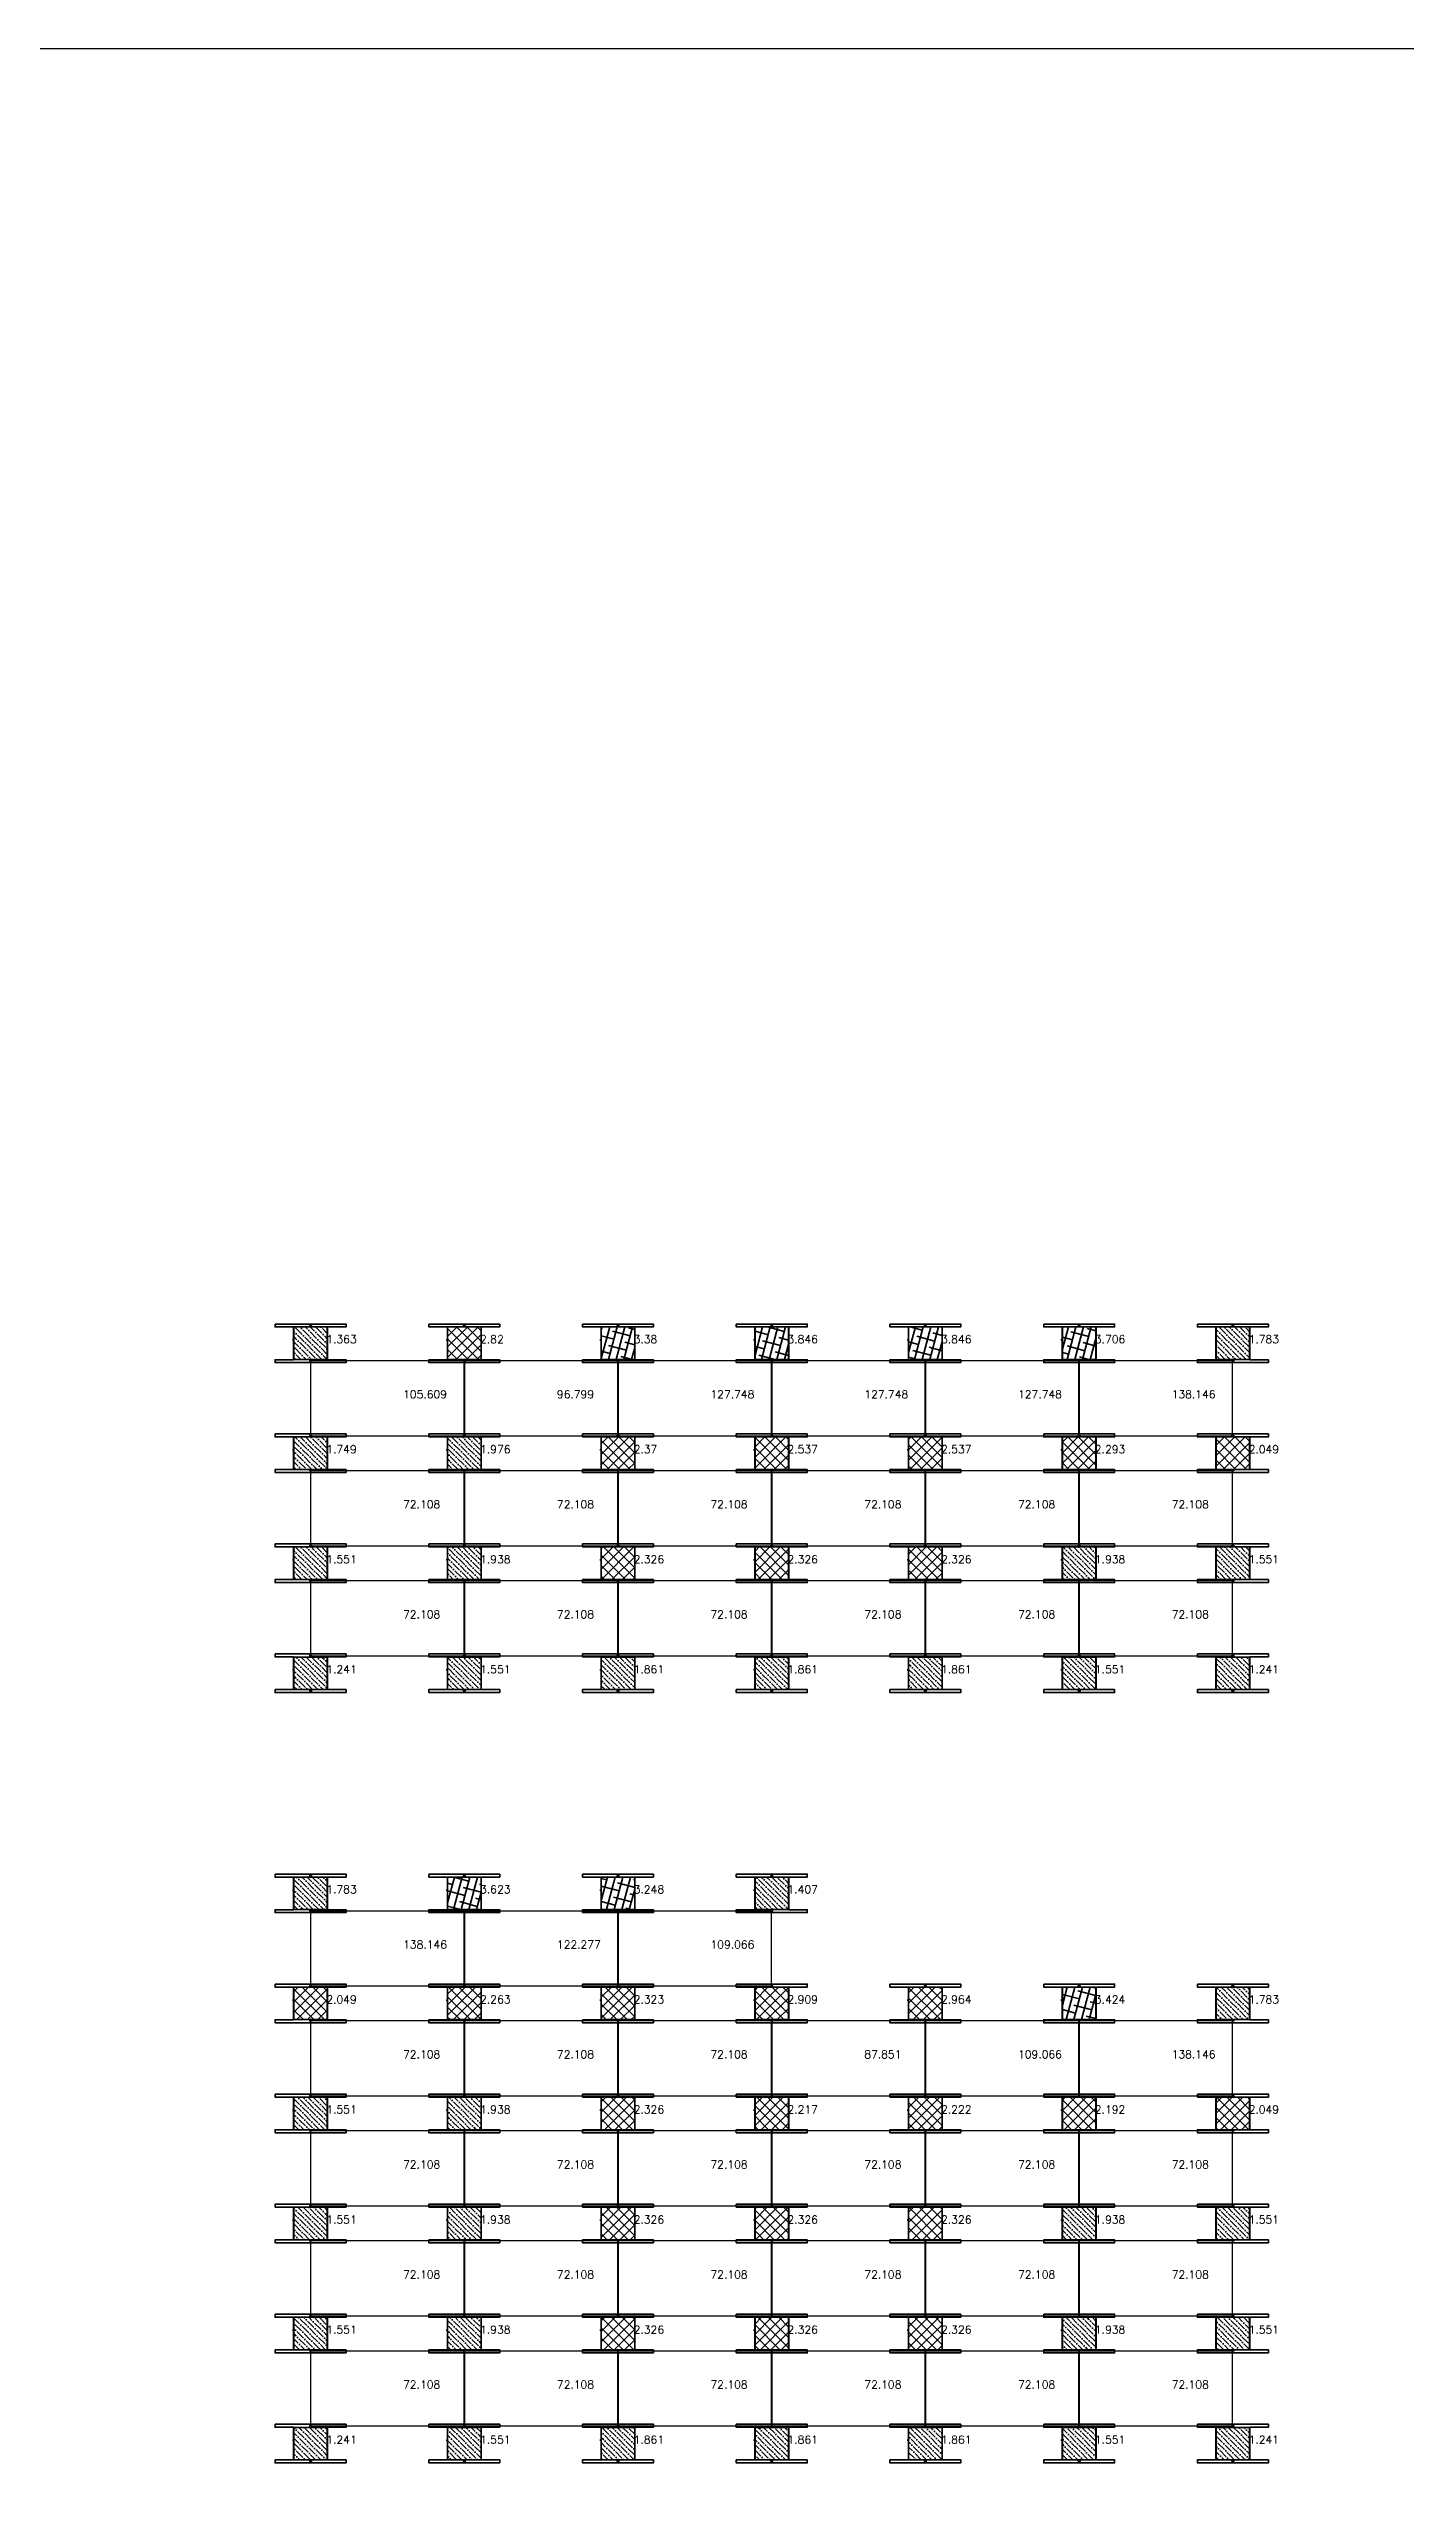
# Model space of a CAD drawing. Header units: inches. Extents: x 3750 to 10146, y -443 to 5941.
# Drawn here: x 8737 to 9426, y 4707 to 5941 of the extents above; entities that cross this region are included whole.
import ezdxf

# ---------------------------------------------------------------- set-up
doc = ezdxf.new("R2010")
doc.units = ezdxf.units.IN
doc.header["$LTSCALE"] = 50
doc.header["$MEASUREMENT"] = 0
for name, color, linetype, lineweight in [('E-PANELS', 140, 'Continuous', 30), ('E2-ECOFEET', 254, 'Continuous', 35), ('E3-ECOFEET', 254, 'Continuous', 35), ('HATCH 2', 140, 'Continuous', 35), ('HATCH 3', 30, 'Continuous', 35), ('HATCH 4', 200, 'Continuous', 35)]:
    doc.layers.add(name, color=color, linetype=linetype, lineweight=lineweight)
doc.layers.add('EF3 TEXT', color=7, linetype='Continuous', plot=False)
doc.layers.add('IFI PERIMETER', color=221, linetype='FENCE', plot=False)
doc.layers.get('E2-ECOFEET').off()
doc.styles.add('mytext', font='romans.shx')
doc.styles.get("Standard").update_dxf_attribs({"font": 'arial.ttf'})
doc.linetypes.add('FENCE', pattern='A,0.5,-0.1,["X",Standard,S=0.1,R=0,X=-0.035,Y=-0.05],-0.1', length=0.7)

# ---------------------------------------------------------------- blocks, each defined once
blk = doc.blocks.new('EF3_HATCH_3')
at = {"layer": 'HATCH 3'}
h = blk.add_hatch(dxfattribs=at)
h.set_pattern_fill('ANSI37', color=256, scale=30)
h.set_pattern_definition([(45, (-119.168, -90.9187), (-2.65165, 2.65165), []), (135, (-119.168, -90.9187), (-2.65165, -2.65165), [])])
h.paths.add_polyline_path([(-8.5, -8.25), (8.5, -8.25), (8.5, 8.25), (-8.5, 8.25)])
blk.add_lwpolyline([(-8.5, -8.25), (8.5, -8.25), (8.5, 8.25), (-8.5, 8.25)], close=True, dxfattribs=at)
blk = doc.blocks.new('EF3_HATCH_2')
at = {"layer": 'HATCH 2'}
h = blk.add_hatch(dxfattribs=at)
h.set_pattern_fill('ANSI36', color=256, scale=15, angle=90)
h.set_pattern_definition([(135, (-119.168, -90.9187), (-3.64602, 0.994369), [4.6875, -0.9375, 0, -0.9375])])
h.paths.add_polyline_path([(-8.5, -8.25), (8.5, -8.25), (8.5, 8.25), (-8.5, 8.25)])
blk.add_lwpolyline([(-8.5, -8.25), (8.5, -8.25), (8.5, 8.25), (-8.5, 8.25)], close=True, dxfattribs=at)
blk = doc.blocks.new('EF3_HATCH_4')
at = {"layer": 'HATCH 4'}
h = blk.add_hatch(dxfattribs=at)
h.set_pattern_fill('ANSI38', color=256, scale=30, angle=30)
h.set_pattern_definition([(75, (-119.168, -90.9187), (-3.62222, 0.97057), []), (165, (-119.168, -90.9187), (-8.215015, -1.68108), [9.375, -5.625])])
h.paths.add_polyline_path([(-8.5, -8.25), (8.5, -8.25), (8.5, 8.25), (-8.5, 8.25)])
blk.add_lwpolyline([(-8.5, -8.25), (8.5, -8.25), (8.5, 8.25), (-8.5, 8.25)], close=True, dxfattribs=at)
blk = doc.blocks.new('YINGLI 305W 10DEG')
at = {"layer": 'E-PANELS'}
blk.add_lwpolyline([(0, 0), (77.56, 0), (77.56, -38.4), (0, -38.4)], close=True, dxfattribs=at)
blk = doc.blocks.new('EF3')
at = {"layer": 'E3-ECOFEET', "color": 5}
for points in [[(0, 0), (0, -1.5), (9.4, -1.5), (9.4, -18.1), (0, -18.1), (0, -19.6), (36, -19.6), (36, -18.1), (26.6, -18.1), (26.6, -1.5), (36, -1.5), (36, 0), (0, 0)], [(8.8, -8.1), (8.9, -8.1)]]:
    blk.add_lwpolyline(points, dxfattribs=at)
at = {"layer": 'E3-ECOFEET'}
for points in [[(17.2, -1), (17.8, -1), (17.8, -0.5)], [(18.2, -0.5), (18.2, -1), (18.8, -1)], [(17.2, -18.5), (17.8, -18.5), (17.8, -19)], [(18.2, -19), (18.2, -18.5), (18.8, -18.5)]]:
    blk.add_lwpolyline(points, dxfattribs=at)

msp = doc.modelspace()

# ---------------------------------------------------------------- linework, layer by layer
at = {"layer": 'IFI PERIMETER'}
msp.add_lwpolyline([(10146.5, -226.8), (3896.1, -226.8), (3896.1, 5941.5), (10146.5, 5941.5)], close=True, dxfattribs=at)

# ---------------------------------------------------------------- block references
at = {"layer": 'E-PANELS'}
for p in [(8870.1, 5275.1, -1022.9), (8948.2, 5275.1, -1022.9), (9026.3, 5275.1, -1022.9), (9104.3, 5275.1, -1022.9), (9182.4, 5275.1, -1022.9), (9260.4, 5275.1, -1022.9), (8870.1, 5219.2, -1022.9), (8948.2, 5219.2, -1022.9), (9026.3, 5219.2, -1022.9), (9104.3, 5219.2, -1022.9), (9182.4, 5219.2, -1022.9), (9260.4, 5219.2, -1022.9), (8870.1, 5163.3, -1022.9), (8948.2, 5163.3, -1022.9), (9026.3, 5163.3, -1022.9), (9104.3, 5163.3, -1022.9), (9182.4, 5163.3, -1022.9), (9260.4, 5163.3, -1022.9), (8870.1, 4995.6, -1022.9), (8948.2, 4995.6, -1022.9), (9026.3, 4995.6, -1022.9), (8870.1, 4939.8, -1022.9), (8948.2, 4939.8, -1022.9), (9026.3, 4939.8, -1022.9), (9104.3, 4939.8, -1022.9), (9182.4, 4939.8, -1022.9), (9260.4, 4939.8, -1022.9), (8870.1, 4883.9, -1022.9), (8948.2, 4883.9, -1022.9), (9026.3, 4883.9, -1022.9), (9104.3, 4883.9, -1022.9), (9182.4, 4883.9, -1022.9), (9260.4, 4883.9, -1022.9), (8870.1, 4828, -1022.9), (8948.2, 4828, -1022.9), (9026.3, 4828, -1022.9), (9104.3, 4828, -1022.9), (9182.4, 4828, -1022.9), (9260.4, 4828, -1022.9), (8870.1, 4772.1, -1022.9), (8948.2, 4772.1, -1022.9), (9026.3, 4772.1, -1022.9), (9104.3, 4772.1, -1022.9), (9182.4, 4772.1, -1022.9), (9260.4, 4772.1, -1022.9)]:
    msp.add_blockref('YINGLI 305W 10DEG', p, dxfattribs=at)
at = {"layer": 'E2-ECOFEET'}
for p in [(8851.9, 5293.6, -1022.9), (8930, 5293.6, -1022.9), (9008, 5293.6, -1022.9), (9086.1, 5293.6, -1022.9), (9164.1, 5293.6, -1022.9), (9242.2, 5293.6, -1022.9), (9320.3, 5293.6, -1022.9), (8851.9, 5237.8, -1022.9), (8930, 5237.8, -1022.9), (9008, 5237.8, -1022.9), (9086.1, 5237.8, -1022.9), (9164.1, 5237.8, -1022.9), (9242.2, 5237.8, -1022.9), (9320.3, 5237.8, -1022.9), (8851.9, 5181.9, -1022.9), (8930, 5181.9, -1022.9), (9008, 5181.9, -1022.9), (9086.1, 5181.9, -1022.9), (9164.1, 5181.9, -1022.9), (9242.2, 5181.9, -1022.9), (9320.3, 5181.9, -1022.9), (8851.9, 5126, -1022.9), (8930, 5126, -1022.9), (9008, 5126, -1022.9), (9086.1, 5126, -1022.9), (9164.1, 5126, -1022.9), (9242.2, 5126, -1022.9), (9320.3, 5126, -1022.9), (8851.9, 5014.2, -1022.9), (8930, 5014.2, -1022.9), (9008, 5014.2, -1022.9), (9086.1, 5014.2, -1022.9), (8851.9, 4958.3, -1022.9), (8930, 4958.3, -1022.9), (9008, 4958.3, -1022.9), (9086.1, 4958.3, -1022.9), (9164.1, 4958.3, -1022.9), (9242.2, 4958.3, -1022.9), (9320.3, 4958.3, -1022.9), (8851.9, 4902.4, -1022.9), (8930, 4902.4, -1022.9), (9008, 4902.4, -1022.9), (9086.1, 4902.4, -1022.9), (9164.1, 4902.4, -1022.9), (9242.2, 4902.4, -1022.9), (9320.3, 4902.4, -1022.9), (8851.9, 4846.5, -1022.9), (8930, 4846.5, -1022.9), (9008, 4846.5, -1022.9), (9086.1, 4846.5, -1022.9), (9164.1, 4846.5, -1022.9), (9242.2, 4846.5, -1022.9), (9320.3, 4846.5, -1022.9), (8851.9, 4790.6, -1022.9), (8930, 4790.6, -1022.9), (9008, 4790.6, -1022.9), (9086.1, 4790.6, -1022.9), (9164.1, 4790.6, -1022.9), (9242.2, 4790.6, -1022.9), (9320.3, 4790.6, -1022.9), (8851.9, 4734.7, -1022.9), (8930, 4734.7, -1022.9), (9008, 4734.7, -1022.9), (9086.1, 4734.7, -1022.9), (9164.1, 4734.7, -1022.9), (9242.2, 4734.7, -1022.9), (9320.3, 4734.7, -1022.9)]:
    msp.add_blockref('EF3', p, dxfattribs=at)
at = {"layer": 'HATCH 2'}
for p in [(8869.9, 5283.9), (9338.3, 5283.9), (8869.9, 5228), (8948, 5228), (8869.9, 5172.1), (8948, 5172.1), (9260.2, 5172.1), (9338.3, 5172.1), (8869.9, 5116.2), (8948, 5116.2), (9026, 5116.2), (9104.1, 5116.2), (9182.1, 5116.2), (9260.2, 5116.2), (9338.3, 5116.2), (8869.9, 5004.4), (9104.1, 5004.4), (9338.3, 4948.5), (8869.9, 4892.6), (8948, 4892.6), (8869.9, 4836.7), (8948, 4836.7), (9260.2, 4836.7), (9338.3, 4836.7), (8869.9, 4780.8), (8948, 4780.8), (9260.2, 4780.8), (9338.3, 4780.8), (8869.9, 4724.9), (8948, 4724.9), (9026, 4724.9), (9104.1, 4724.9), (9182.1, 4724.9), (9260.2, 4724.9), (9338.3, 4724.9)]:
    msp.add_blockref('EF3_HATCH_2', p, dxfattribs=at)
at = {"layer": 'HATCH 3'}
for p in [(8948, 5283.9), (9026, 5228), (9104.1, 5228), (9182.1, 5228), (9260.2, 5228), (9338.3, 5228), (9026, 5172.1), (9104.1, 5172.1), (9182.1, 5172.1), (8869.9, 4948.5), (8948, 4948.5), (9026, 4948.5), (9104.1, 4948.5), (9182.1, 4948.5), (9026, 4892.6), (9104.1, 4892.6), (9182.1, 4892.6), (9260.2, 4892.6), (9338.3, 4892.6), (9026, 4836.7), (9104.1, 4836.7), (9182.1, 4836.7), (9026, 4780.8), (9104.1, 4780.8), (9182.1, 4780.8)]:
    msp.add_blockref('EF3_HATCH_3', p, dxfattribs=at)
at = {"layer": 'HATCH 4'}
for p in [(9026, 5283.9), (9104.1, 5283.9), (9182.1, 5283.9), (9260.2, 5283.9), (8948, 5004.4), (9026, 5004.4), (9260.2, 4948.5)]:
    msp.add_blockref('EF3_HATCH_4', p, dxfattribs=at)

# ---------------------------------------------------------------- texts
at = {"layer": 'EF3 TEXT', "style": 'mytext'}
for s, p in [('1.363', (8877.9, 5283.9)), ('2.82', (8956, 5283.9)), ('3.38', (9034, 5283.9)), ('3.846', (9112.1, 5283.9)), ('3.846', (9190.1, 5283.9)), ('3.706', (9268.2, 5283.9)), ('1.783', (9346.3, 5283.9)), ('105.609', (8916.9, 5255.9)), ('96.799', (8995, 5255.9)), ('127.748', (9073, 5255.9)), ('127.748', (9151.1, 5255.9)), ('127.748', (9229.2, 5255.9)), ('138.146', (9307.2, 5255.9)), ('1.749', (8877.9, 5228)), ('1.976', (8956, 5228)), ('2.37', (9034, 5228)), ('2.537', (9112.1, 5228)), ('2.537', (9190.1, 5228)), ('2.293', (9268.2, 5228)), ('2.049', (9346.3, 5228)), ('72.108', (8916.9, 5200)), ('72.108', (8995, 5200)), ('72.108', (9073, 5200)), ('72.108', (9151.1, 5200)), ('72.108', (9229.2, 5200)), ('72.108', (9307.2, 5200)), ('1.551', (8877.9, 5172.1)), ('1.938', (8956, 5172.1)), ('2.326', (9034, 5172.1)), ('2.326', (9112.1, 5172.1)), ('2.326', (9190.1, 5172.1)), ('1.938', (9268.2, 5172.1)), ('1.551', (9346.3, 5172.1)), ('72.108', (8916.9, 5144.1)), ('72.108', (8995, 5144.1)), ('72.108', (9073, 5144.1)), ('72.108', (9151.1, 5144.1)), ('72.108', (9229.2, 5144.1)), ('72.108', (9307.2, 5144.1)), ('1.241', (8877.9, 5116.2)), ('1.551', (8956, 5116.2)), ('1.861', (9034, 5116.2)), ('1.861', (9112.1, 5116.2)), ('1.861', (9190.1, 5116.2)), ('1.551', (9268.2, 5116.2)), ('1.241', (9346.3, 5116.2)), ('1.783', (8877.9, 5004.4)), ('3.623', (8956, 5004.4)), ('3.248', (9034, 5004.4)), ('1.407', (9112.1, 5004.4)), ('138.146', (8916.9, 4976.4)), ('122.277', (8995, 4976.4)), ('109.066', (9073, 4976.4)), ('2.049', (8877.9, 4948.5)), ('2.263', (8956, 4948.5)), ('2.323', (9034, 4948.5)), ('2.909', (9112.1, 4948.5)), ('2.964', (9190.1, 4948.5)), ('3.424', (9268.2, 4948.5)), ('1.783', (9346.3, 4948.5)), ('72.108', (8916.9, 4920.6)), ('72.108', (8995, 4920.6)), ('72.108', (9073, 4920.6)), ('87.851', (9151.1, 4920.6)), ('109.066', (9229.2, 4920.6)), ('138.146', (9307.2, 4920.6)), ('1.551', (8877.9, 4892.6)), ('1.938', (8956, 4892.6)), ('2.326', (9034, 4892.6)), ('2.217', (9112.1, 4892.6)), ('2.222', (9190.1, 4892.6)), ('2.192', (9268.2, 4892.6)), ('2.049', (9346.3, 4892.6)), ('72.108', (8916.9, 4864.7)), ('72.108', (8995, 4864.7)), ('72.108', (9073, 4864.7)), ('72.108', (9151.1, 4864.7)), ('72.108', (9229.2, 4864.7)), ('72.108', (9307.2, 4864.7)), ('1.551', (8877.9, 4836.7)), ('1.938', (8956, 4836.7)), ('2.326', (9034, 4836.7)), ('2.326', (9112.1, 4836.7)), ('2.326', (9190.1, 4836.7)), ('1.938', (9268.2, 4836.7)), ('1.551', (9346.3, 4836.7)), ('72.108', (8916.9, 4808.8)), ('72.108', (8995, 4808.8)), ('72.108', (9073, 4808.8)), ('72.108', (9151.1, 4808.8)), ('72.108', (9229.2, 4808.8)), ('72.108', (9307.2, 4808.8)), ('1.551', (8877.9, 4780.8)), ('1.938', (8956, 4780.8)), ('2.326', (9034, 4780.8)), ('2.326', (9112.1, 4780.8)), ('2.326', (9190.1, 4780.8)), ('1.938', (9268.2, 4780.8)), ('1.551', (9346.3, 4780.8)), ('72.108', (8916.9, 4752.9)), ('72.108', (8995, 4752.9)), ('72.108', (9073, 4752.9)), ('72.108', (9151.1, 4752.9)), ('72.108', (9229.2, 4752.9)), ('72.108', (9307.2, 4752.9)), ('1.241', (8877.9, 4724.9)), ('1.551', (8956, 4724.9)), ('1.861', (9034, 4724.9)), ('1.861', (9112.1, 4724.9)), ('1.861', (9190.1, 4724.9)), ('1.551', (9268.2, 4724.9)), ('1.241', (9346.3, 4724.9))]:
    msp.add_text(s, height=4, dxfattribs=at).set_placement(p)

doc.saveas('drawing.dxf')
